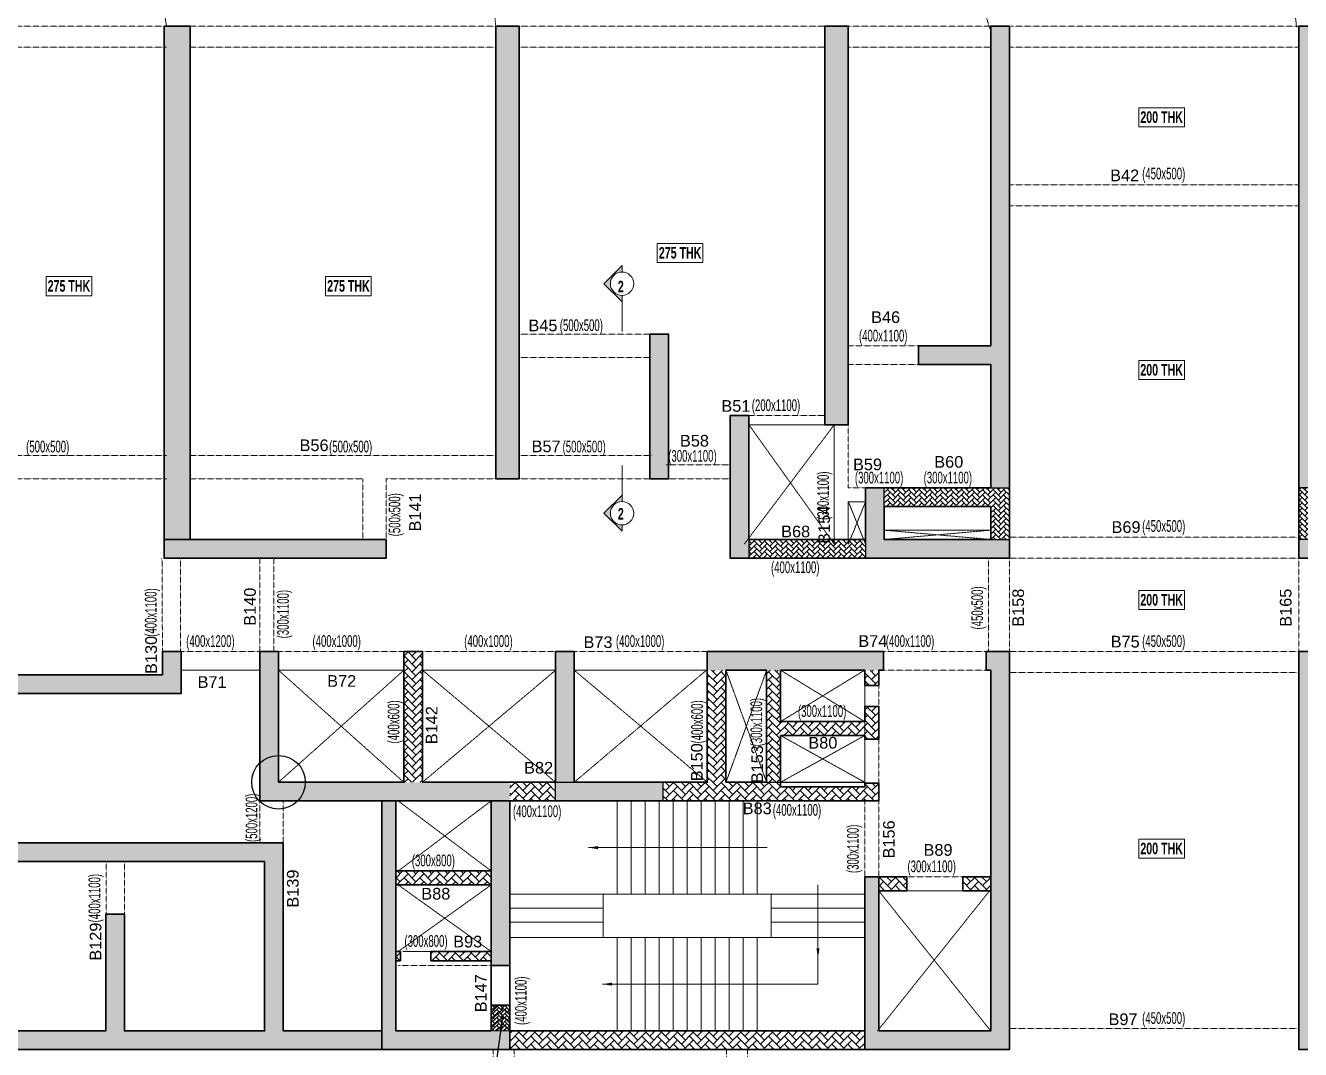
# Model space of a CAD drawing. Header units: millimetres. Extents: x 369 to 70603, y 264 to 64054.
# Drawn here: x 14704 to 42012, y 15065 to 37002 of the extents above; entities that cross this region are included whole.
import ezdxf
from ezdxf.enums import TextEntityAlignment as Align

# ---------------------------------------------------------------- set-up
doc = ezdxf.new("R2010")
doc.units = ezdxf.units.MM
doc.linetypes.add('HIDDEN', pattern=[0.375, 0.25, -0.125])
for name, color, linetype, lineweight in [('A-ANNO-DIMS', 8, 'Continuous', 15), ('A-DETL-MISC', 35, 'Continuous', 15), ('A-FLOR-IDEN', 11, 'Continuous', 9), ('A-HIDD-ABVE', 8, 'HIDDEN', 20), ('G-ANNO-SYMB', 1, 'Continuous', 9), ('S-BEAM', 7, 'Continuous', 18), ('S-BEAM-IDEN', 2, 'Continuous', 9), ('S-COL HATCH', 9, 'Continuous', 0), ('S-COLS', 5, 'Continuous', 35)]:
    doc.layers.add(name, color=color, linetype=linetype, lineweight=lineweight)
for name, color, linetype in [('Beam Nos', 7, 'Continuous'), ('changes', 7, 'Continuous'), ('SECTION LINE', 4, 'Continuous')]:
    doc.layers.add(name, color=color, linetype=linetype)
doc.styles.add('Dim.s & Anno.(Misc.)', font='ARIALN.TTF')
doc.styles.add('SC-BBS1', font='SansSerif')
doc.styles.add('Swis721 LtCn BT', font='swisscl.ttf', dxfattribs={"width": 0.9, "height": 233.355162})
doc.styles.add('Swis721 LtCn BT_B', font='', dxfattribs={"width": 0.9, "height": 246.918336})
doc.styles.get('Swis721 LtCn BT_B').set_extended_font_data('Swis721 LtCn BT', bold=True)
doc.dimstyles.new('A-GFC-100', dxfattribs={"dimscale": 100, "dimtxt": 1.75, "dimasz": 1.5, "dimexe": 1.5, "dimexo": 0, "dimgap": 1, "dimtad": 1, "dimdsep": 46, "dimtxsty": 'Dim.s & Anno.(Misc.)', "dimblk": 'ARCHTICK', "dimcen": 0, "dimdle": 1.5, "dimclrd": 256, "dimclre": 8, "dimclrt": 6, "dimazin": 2, "dimtfac": 1, "dimtix": 1, "dimtmove": 2, "dimatfit": 3, "dimfxl": 1, "dimtolj": 1, "dimlwd": -1, "dimlwe": 9, "dimarcsym": 0})
pattern_1 = [(45, (-31794446.85, 20735559.75), (0, 169.7056275), [360, -120]), (135, (-31794362, 20735644.6), (1e-14, 169.7056275), [360, -120])]
pattern_2 = [(45, (-31794446.854, 20735559.75), (0, 113.13708499), [240, -80]), (135, (-31794390.286, 20735616.32), (9e-15, 113.13708499), [240, -80])]

# ---------------------------------------------------------------- blocks, each defined once
blk = doc.blocks.new('*U9')
blk.add_lwpolyline([(-31.73, 0), (-1.25, 0), (-0.62, 2.5), (0.62, -2.5), (1.25, 0), (28.62, 0)])
blk = doc.blocks.new('_ARCHTICK')
at = {"color": 0, "linetype": 'ByBlock', "const_width": 0.15}
blk.add_lwpolyline([(-0.5, -0.5), (0.5, 0.5)], dxfattribs=at)
blk = doc.blocks.new('A$C0921b736')
at = {"layer": 'S-COL HATCH', "transparency": 33554687}
h = blk.add_hatch(color=256, dxfattribs=at)
h.dxf.hatch_style = 1
h.paths.add_polyline_path([(5425, 11675), (5425, 11275), (10175, 11275), (10175, 11675)])
h.paths.add_polyline_path([(5425, 11675), (5975, 11675), (5975, 22675), (5425, 22675)])
h = blk.add_hatch(color=256, dxfattribs=at)
h.dxf.hatch_style = 1
h.paths.add_polyline_path([(12525, 12975), (13025, 12975), (13025, 22675), (12525, 22675)])
h = blk.add_hatch(color=256, dxfattribs=at)
h.dxf.hatch_style = 1
h.paths.add_polyline_path([(19575, 14135), (20075, 14135), (20075, 22675), (19575, 22675)])
h = blk.add_hatch(color=256, dxfattribs=at)
h.dxf.hatch_style = 1
h.paths.add_polyline_path([(23525, 22675), (23125, 22675), (23125, 15825), (21575, 15825), (21575, 15425), (23125, 15425), (23125, 12785), (23525, 12785)])
h = blk.add_hatch(color=256, dxfattribs=at)
h.dxf.hatch_style = 1
h.paths.add_polyline_path([(29725, 12785), (30125, 12785), (30125, 15425), (31675, 15425), (31675, 15825), (30125, 15825), (30125, 22675), (29725, 22675)])
h = blk.add_hatch(color=256, dxfattribs=at)
h.dxf.hatch_style = 1
h.paths.add_polyline_path([(5785, 8375), (5785, 9275), (5385, 9275), (5385, 8775), (575, 8775), (575, 19875), (0, 19879), (0, 8375)])
h = blk.add_hatch(color=256, dxfattribs=at)
h.dxf.hatch_style = 1
h.paths.add_polyline_path([(15825, 12975), (16225, 12975), (16225, 16075), (15825, 16075)])
h = blk.add_hatch(color=256, dxfattribs=at)
h.dxf.hatch_style = 1
h.paths.add_polyline_path([(17945, 14335), (17545, 14335), (17545, 11275), (17945, 11275), (17945, 11675)])
h = blk.add_hatch(color=256, dxfattribs=at)
h.dxf.hatch_style = 1
h.paths.add_polyline_path([(23525, 11275), (23525, 11675), (23125, 11675), (20845, 11675), (20845, 12385), (20845, 12785), (20445, 12785), (20445, 11675), (20445, 11275)])
at = {"layer": 'S-COL HATCH'}
h = blk.add_hatch(dxfattribs=at)
h.set_pattern_fill('AR-HBONE', color=256, scale=20)
h.set_pattern_definition(pattern_2)
h.paths.add_polyline_path([(23125, 12385), (23125, 11692), (23125, 11692), (23125, 11675), (23525, 11675), (23525, 12785), (20845, 12785), (20845, 12485), (20845, 12385)])
at = {"layer": 'S-COL HATCH', "transparency": 33554687}
h = blk.add_hatch(color=256, dxfattribs=at)
h.dxf.hatch_style = 1
h.paths.add_polyline_path([(32805, 11275), (32805, 11675), (32805, 12785), (32405, 12785), (32405, 12385), (32405, 11675), (30125, 11675), (29725, 11675), (29725, 11275)])
at = {"layer": 'S-COL HATCH'}
h = blk.add_hatch(dxfattribs=at)
h.set_pattern_fill('AR-HBONE', color=256, scale=20)
h.set_pattern_definition(pattern_2)
h.paths.add_polyline_path([(30125, 12385), (30125, 11692), (30125, 11692), (30125, 11675), (29725, 11675), (29725, 12785), (32405, 12785), (32405, 12485), (32405, 12385)])
h = blk.add_hatch(dxfattribs=at)
h.set_pattern_fill('AR-HBONE', color=256, scale=20)
h.set_pattern_definition([(45, (-31966103.18, 21022167.41), (0, 113.13708499), [240, -80]), (135, (-31966046.61, 21022223.98), (9e-15, 113.13708499), [240, -80])])
h.paths.add_polyline_path([(20445, 11275), (20445, 11675), (17945, 11675), (17945, 11275)])
at = {"layer": 'S-COL HATCH', "transparency": 33554687}
h = blk.add_hatch(color=256, dxfattribs=at)
h.dxf.hatch_style = 1
h.paths.add_polyline_path([(12825, 6075), (12825, 6475), (7871, 6475), (7871, 9275), (7471, 9275), (7471, 6075)])
at = {"layer": 'S-COL HATCH'}
h = blk.add_hatch(dxfattribs=at)
h.set_pattern_fill('AR-HBONE', color=256, scale=30)
h.set_pattern_definition(pattern_1)
h.paths.add_polyline_path([(10555, 6475), (10955, 6475), (10955, 9275), (10555, 9275)])
at = {"layer": 'S-COL HATCH', "transparency": 33554687}
h = blk.add_hatch(color=256, dxfattribs=at)
h.dxf.hatch_style = 1
h.paths.add_polyline_path([(13805, 9275), (14205, 9275), (14205, 6475), (13805, 6475)])
h = blk.add_hatch(color=256, dxfattribs=at)
h.dxf.hatch_style = 1
h.paths.add_polyline_path([(17055, 9275), (20825, 9275), (20825, 8875), (17055, 8875)])
h = blk.add_hatch(color=256, dxfattribs=at)
h.dxf.hatch_style = 1
h.paths.add_polyline_path([(20725, 4450), (20425, 4450), (20425, 1150), (20425, 750), (23125, 750), (23525, 750), (23525, 1150), (23525, 1150), (23525, 9275), (23025, 9275), (23025, 8875), (23125, 8875), (23125, 1150), (23125, 1150), (20725, 1150), (20725, 1150)])
h = blk.add_hatch(color=256, dxfattribs=at)
h.dxf.hatch_style = 1
h.paths.add_polyline_path([(32525, 4450), (32825, 4450), (32825, 1150), (32825, 750), (30125, 750), (29725, 750), (29725, 1150), (29725, 1150), (29725, 9275), (30225, 9275), (30225, 8875), (30125, 8875), (30125, 1150), (30125, 1150), (32525, 1150), (32525, 1150)])
at = {"layer": 'S-COL HATCH'}
h = blk.add_hatch(dxfattribs=at)
h.set_pattern_fill('AR-HBONE', color=256, scale=30)
h.set_pattern_definition(pattern_1)
h.paths.add_polyline_path([(18325, 8875), (18625, 8875), (18625, 7775), (20425, 7775), (20425, 8100), (20725, 8100), (20725, 7398), (20425, 7398), (20425, 7475), (18625, 7475), (18625, 6375), (20425, 6375), (20425, 6453), (20725, 6453), (20725, 6075), (16105, 6075), (16105, 6475), (18325, 6475)])
h = blk.add_hatch(dxfattribs=at)
h.set_pattern_fill('AR-HBONE', color=256, scale=30)
h.set_pattern_definition(pattern_1)
h.paths.add_polyline_path([(17055, 6475), (17455, 6475), (17455, 8875), (17055, 8875)])
h = blk.add_hatch(dxfattribs=at)
h.set_pattern_fill('AR-HBONE', color=256, scale=30)
h.set_pattern_definition(pattern_1)
h.paths.add_polyline_path([(20425, 8875), (20725, 8875), (20725, 8550), (20425, 8550)])
h = blk.add_hatch(dxfattribs=at)
h.set_pattern_fill('AR-HBONE', color=256, scale=30)
h.set_pattern_definition(pattern_1)
h.paths.add_polyline_path([(13805, 6475), (12825, 6475), (12825, 6075), (13805, 6075)])
at = {"layer": 'S-COL HATCH', "transparency": 33554687}
h = blk.add_hatch(color=256, dxfattribs=at)
h.dxf.hatch_style = 1
h.paths.add_polyline_path([(13805, 6475), (16105, 6475), (16105, 6075), (13805, 6075)])
h = blk.add_hatch(color=256, dxfattribs=at)
h.dxf.hatch_style = 1
h.paths.add_polyline_path([(10385, 6075), (10085, 6075), (10085, 750), (10385, 750), (12825, 750), (12825, 1150), (10385, 1150), (10385, 2850), (10385, 2850), (10385, 2850)])
h = blk.add_hatch(color=256, dxfattribs=at)
h.dxf.hatch_style = 1
h.paths.add_polyline_path([(12825, 6075), (12425, 6075), (12425, 6075), (12425, 4575), (12425, 4575), (12425, 4275), (12425, 2550), (12825, 2550)])
h = blk.add_hatch(color=256, dxfattribs=at)
h.dxf.hatch_style = 1
h.paths.add_polyline_path([(7571, 4775), (7571, 1150), (4571, 1150), (4571, 3648), (4171, 3648), (4171, 1150), (1200, 1150), (1200, 750), (10085, 750), (10085, 1150), (7971, 1150), (7971, 5175), (0, 5175), (0, 1675), (575, 1675), (575, 4775)])
at = {"layer": 'S-COL HATCH'}
h = blk.add_hatch(dxfattribs=at)
h.set_pattern_fill('AR-HBONE', color=256, scale=30)
h.set_pattern_definition(pattern_1)
h.paths.add_polyline_path([(12425, 4575), (10385, 4575), (10385, 4275), (12425, 4275)])
h = blk.add_hatch(dxfattribs=at)
h.set_pattern_fill('AR-HBONE', color=256, scale=30)
h.set_pattern_definition([(45, (-31794446.85, 20683630.75), (0, 169.7056275), [360, -120]), (135, (-31794362, 20683715.6), (1e-14, 169.7056275), [360, -120])])
h.paths.add_polyline_path([(21325, 4150), (21325, 4450), (20725, 4450), (20725, 4150)])
h.paths.add_polyline_path([(23125, 4150), (23125, 4450), (22525, 4450), (22525, 4150)])
h = blk.add_hatch(dxfattribs=at)
h.set_pattern_fill('AR-HBONE', color=256, scale=30)
h.set_pattern_definition(pattern_1)
h.paths.add_polyline_path([(10485, 2850), (10385, 2850), (10385, 2650), (10485, 2650)])
h = blk.add_hatch(dxfattribs=at)
h.set_pattern_fill('AR-HBONE', color=256, scale=30)
h.set_pattern_definition(pattern_1)
h.paths.add_polyline_path([(11135, 2850), (11135, 2650), (12425, 2650), (12425, 2850)])
h = blk.add_hatch(dxfattribs=at)
h.set_pattern_fill('AR-HBONE', color=256, scale=30)
h.set_pattern_definition(pattern_1)
h.paths.add_polyline_path([(12825, 1700), (12425, 1700), (12425, 1150), (12825, 1150)])
h = blk.add_hatch(dxfattribs=at)
h.set_pattern_fill('AR-HBONE', color=256, scale=30)
h.set_pattern_definition(pattern_1)
h.paths.add_polyline_path([(12825, 1150), (20425, 1150), (20425, 750), (12825, 750)])
at = {"layer": 'changes'}
for p, q in [((20845, 12385), (20845, 12785)), ((23125, 12785), (23525, 12785)), ((30125, 12785), (29725, 12785)), ((17945, 11675), (17945, 11275)), ((20445, 11675), (20445, 11275)), ((23125, 11675), (23525, 11675)), ((30125, 11675), (29725, 11675))]:
    blk.add_line(p, q, dxfattribs=at)
blk.add_lwpolyline([(13805, 6475), (16105, 6475), (16105, 6075), (13805, 6075)], close=True, dxfattribs=at)
at = {"layer": 'S-COLS'}
for p, q in [((20425, 4450), (20425, 1150)), ((20725, 4450), (20725, 1150)), ((12425, 2550), (12825, 2550)), ((12425, 1700), (12825, 1700)), ((20425, 1150), (20425, 750))]:
    blk.add_line(p, q, dxfattribs=at)
for points in [[(5425, 11675), (5425, 22675), (5975, 22675), (5975, 11675), (5425, 11675)], [(23525, 11275), (23525, 22675), (23125, 22675), (23125, 15825), (21575, 15825), (21575, 15425), (23125, 15425), (23125, 12785), (20445, 12785), (20445, 11675), (17945, 11675), (17945, 14335), (17545, 14335), (17545, 11275), (23525, 11275)], [(29725, 11275), (29725, 22675), (30125, 22675), (30125, 15825), (31675, 15825), (31675, 15425), (30125, 15425), (30125, 12785), (32805, 12785), (32805, 11675), (35305, 11675), (35305, 14335), (35705, 14335), (35705, 11275), (29725, 11275)], [(17055, 9275), (20825, 9275), (20825, 8875), (20725, 8875), (20725, 8550), (20425, 8550), (20425, 8875), (19525, 8875), (18625, 8875), (18625, 7775), (20425, 7775), (20425, 8100), (20725, 8100), (20725, 7398), (20425, 7398), (20425, 7475), (18625, 7475), (18625, 6375), (19525, 6375), (20425, 6375), (20425, 6453), (20725, 6453), (20725, 6075), (18625, 6075), (18625, 6075), (7471, 6075), (7471, 9275), (7871, 9275), (7871, 6475), (10555, 6475), (10555, 9275)], [(10555, 9275), (10955, 9275)], [(10955, 9275), (10955, 6475), (13805, 6475), (13805, 9275)], [(13805, 9275), (14205, 9275)], [(14205, 9275), (14205, 6475), (17055, 6475), (17055, 9275)], [(23525, 1150), (23525, 9275), (23025, 9275), (23025, 8875), (23125, 8875), (23125, 1150), (20725, 1150)], [(29725, 1150), (29725, 9275), (30225, 9275), (30225, 8875), (30125, 8875), (30125, 1150), (32525, 1150)], [(10085, 6075), (10085, 750), (10385, 750)], [(10385, 1150), (10385, 6075)], [(12425, 6075), (12425, 1150)], [(12425, 750), (12825, 750), (12825, 6075)], [(0, 5175), (0, 1675), (575, 1675), (575, 4775), (7571, 4775), (7571, 1150), (4571, 1150), (4571, 3648), (4171, 3648), (4171, 1150), (1200, 1150), (1200, 750), (10085, 750)], [(10085, 1150), (7971, 1150), (7971, 5175), (25, 5175)], [(20725, 4150), (21325, 4150), (21325, 4450), (20425, 4450)], [(23125, 4150), (22525, 4150), (22525, 4450), (23125, 4450)], [(10485, 2850), (10385, 2850)], [(10485, 2650), (10485, 2850)], [(11135, 2850), (11135, 2650)], [(12425, 2850), (11135, 2850)], [(10385, 2650), (10485, 2650)], [(11135, 2650), (12425, 2650)], [(12425, 1150), (10385, 1150)], [(20425, 1150), (12825, 1150), (12825, 750), (23125, 750)], [(23125, 750), (23125, 750), (23525, 750), (23525, 1150)], [(30125, 750), (30125, 750), (29725, 750), (29725, 1150)], [(10385, 750), (12425, 750)]]:
    blk.add_lwpolyline(points, dxfattribs=at)
at = {"layer": 'S-COLS', "elevation": 0}
for points in [[(12525, 12975), (13025, 12975), (13025, 22675), (12525, 22675)], [(15825, 16075), (16225, 16075), (16225, 12975), (15825, 12975)], [(10175, 11675), (5425, 11675), (5425, 11275), (10175, 11275)]]:
    blk.add_lwpolyline(points, close=True, dxfattribs=at)
at = {"layer": 'S-COLS'}
for points in [[(19575, 14135), (20075, 14135), (20075, 22675), (19575, 22675)], [(0, 8379), (5785, 8375), (5785, 9275), (5385, 9275), (5385, 8775), (575, 8775), (575, 19875), (0, 19879)], [(23125, 12385), (20845, 12385), (20845, 11675), (23125, 11675)], [(17455, 6475), (18325, 6475), (18325, 8875), (17455, 8875)], [(12425, 4575), (10385, 4575), (10385, 4275), (12425, 4275)]]:
    blk.add_lwpolyline(points, close=True, dxfattribs=at)
blk = doc.blocks.new('Detail View - M_Section Head - Structural Type 1-785420-STILT FLOOR FRAMING PLAN')
at = {"layer": 'G-ANNO-SYMB'}
h = blk.add_hatch(color=9, dxfattribs=at)
edge = h.paths.add_edge_path(flags=0)
edge.add_line((-8.5, 0), (-9.86, 0))
edge.add_line((-9.86, 0), (-5.99, 3.87))
edge.add_line((-5.99, 3.87), (-2.12, 0))
edge.add_line((-2.12, 0), (-3.5, 0))
edge.add_arc((-6, 0), 2.5, 360, 540)
for p, q in [((-5.99, 3.87), (-9.86, 0)), ((-5.99, 3.87), (-2.12, 0)), ((-8.5, 0), (-9.86, 0)), ((-3.5, 0), (-2.12, 0))]:
    blk.add_line(p, q, dxfattribs=at)
at = {"layer": 'G-ANNO-SYMB', "color": 5}
for p, q in [((-5.99, 3.87), (-9.86, 0)), ((-2.12, 0), (-5.99, 3.87)), ((-9.86, 0), (-8.5, 0)), ((-3.5, 0), (4.24, 0)), ((-3.5, 0), (-2.12, 0))]:
    blk.add_line(p, q, dxfattribs=at)
at = {"layer": 'G-ANNO-SYMB'}
blk.add_arc((-6, 0), 2.5, 360, 180, dxfattribs=at)
at = {"layer": 'G-ANNO-SYMB', "color": 5}
for start, end in [(360, 180), (180, 360)]:
    blk.add_arc((-6, 0), 2.5, start, end, dxfattribs=at)
blk = doc.blocks.new('A$C40398dd4')
at = {"layer": 'A-ANNO-DIMS', "ltscale": 500, "elevation": 0}
blk.add_lwpolyline([(5810, 1000), (6600, 1000), (6600, 1565)], dxfattribs=at)
at = {"layer": 'A-DETL-MISC'}
for p, q in [((2300, 4925), (2300, 2925)), ((2600, 4925), (2600, 2925)), ((2900, 4925), (2900, 2925)), ((3200, 4925), (3200, 2925)), ((3500, 4925), (3500, 2925)), ((3800, 4925), (3800, 2925)), ((4100, 4925), (4100, 2925)), ((4400, 4925), (4400, 2925)), ((4700, 4925), (4700, 2925)), ((5000, 4925), (5000, 2925)), ((5300, 4925), (5300, 2925)), ((2300, 0), (2300, 2000)), ((2600, 0), (2600, 2000)), ((2900, 0), (2900, 2000)), ((3200, 0), (3200, 2000)), ((3500, 0), (3500, 2000)), ((3800, 0), (3800, 2000)), ((4100, 0), (4100, 2000)), ((4400, 0), (4400, 2000)), ((4700, 0), (4700, 2000)), ((5000, 0), (5000, 2000)), ((5300, 0), (5300, 2000))]:
    blk.add_line(p, q, dxfattribs=at)
for points in [[(2000, 2925), (0, 2925)], [(5600, 2925), (7600, 2925)], [(2000, 2625), (0, 2625)], [(5600, 2625), (7600, 2625)], [(2000, 2325), (0, 2325)], [(5600, 2325), (7600, 2325)]]:
    blk.add_lwpolyline(points, dxfattribs=at)
blk.add_lwpolyline([(5600, 2925), (5600, 2000), (2000, 2000), (2000, 2925)], close=True, dxfattribs=at)
at = {"layer": 'A-DETL-MISC', "elevation": 0}
for points in [[(2000, 2000), (0, 2000)], [(5600, 2000), (7600, 2000)]]:
    blk.add_lwpolyline(points, dxfattribs=at)
at = {"layer": 'A-ANNO-DIMS', "ltscale": 500}
for points in [[(1688, 3925), (5510, 3925)], [(6600, 1565), (6600, 3126)], [(1988, 1000), (5810, 1000)]]:
    blk.add_leader(points, dimstyle='A-GFC-100', override={"dimasz": 2, "dimtad": 0, "dimfxl": 0.18, "dimarcsym": 1}, dxfattribs=at)

msp = doc.modelspace()

# ---------------------------------------------------------------- hatches: boundary and pattern name
at = {"layer": 'S-COL HATCH'}
h = msp.add_hatch(dxfattribs=at)
h.set_pattern_fill('AR-HBONE', color=256, scale=15)
h.set_pattern_definition([(45, (-31782194.375, 20697945.89), (0, 84.85281374), [180, -60]), (135, (-31782151.95, 20697988.316), (7e-15, 84.85281374), [180, -60])])
h.paths.add_polyline_path([(25077.5, 16015.2), (24677.5, 16015.2), (24677.5, 15465.1), (25077.5, 15465.1)])

# ---------------------------------------------------------------- linework, layer by layer
at = {"layer": 'A-FLOR-IDEN', "color": 8, "flags": 128}
for points in [[(39526.7, 35241), (39526.7, 34829.1), (38549.2, 34829.1), (38549.2, 35241)], [(28235.9, 32334), (28235.9, 31922.2), (29213.4, 31922.2), (29213.4, 32334)], [(15145.9, 31624), (15145.9, 31212.2), (16123.4, 31212.2), (16123.4, 31624)], [(21132.9, 31624), (21132.9, 31212.2), (22110.4, 31212.2), (22110.4, 31624)], [(39526.7, 29826.7), (39526.7, 29414.8), (38549.2, 29414.8), (38549.2, 29826.7)], [(39526.7, 24900.9), (39526.7, 24489), (38549.2, 24489), (38549.2, 24900.9)], [(39526.7, 19573.5), (39526.7, 19161.6), (38549.2, 19161.6), (38549.2, 19573.5)]]:
    msp.add_lwpolyline(points, close=True, dxfattribs=at)
at = {"layer": 'A-HIDD-ABVE', "linetype": 'HIDDEN'}
for p, q in [((30097.5, 25890.3), (32027.5, 28450.3)), ((30197.5, 28450.3), (32027.5, 25890.3)), ((32327.5, 26800.3), (32697.5, 25890.3)), ((32327.5, 25890.3), (32697.5, 26800.3)), ((33097.5, 26190.5), (35377.5, 25990.3)), ((33097.5, 25990.3), (35377.5, 26190.5)), ((20123.1, 23190.3), (22807.5, 20790.3)), ((20123.1, 20790.3), (22807.5, 23190.3)), ((23207.5, 23190.3), (26057.5, 20790.3)), ((23207.5, 20790.3), (26057.5, 23190.3)), ((26457.5, 23190.3), (29307.5, 20790.3)), ((26457.5, 20790.3), (29287.5, 23190.3)), ((29707.5, 23190.3), (30577.5, 20790.3)), ((29707.5, 20790.3), (30577.5, 23190.3)), ((30877.5, 23190.3), (32677.5, 22090.3)), ((30877.5, 22090.3), (32677.5, 23190.3)), ((30877.5, 20790.3), (32677.5, 21790.3)), ((30877.5, 21790.3), (32677.5, 20790.3)), ((22687.5, 20390.3), (24677.5, 18890.3)), ((22687.5, 18890.3), (24677.5, 20390.3)), ((22687.5, 18590.3), (24677.5, 17165.1)), ((22687.5, 17165.1), (24677.5, 18590.3)), ((35353.4, 18465.1), (32953.4, 15465.1)), ((32977.5, 18465.1), (35377.5, 15465.1))]:
    msp.add_line(p, q, dxfattribs=at)
at = {"layer": 'Beam Nos'}
msp.add_circle((20123.1, 20790.3), 573.1, dxfattribs=at)
at = {"layer": 'S-BEAM', "linetype": 'HIDDEN'}
for p, q in [((17727.5, 36990.3), (16523.3, 43140.3, 0)), ((24222.4, 43140.3, 0), (24778.5, 36967.9, 0)), ((33438.2, 43140.3, 0), (35362.5, 36923.8)), ((41929.1, 36961.9), (41221.8, 43140.3, 0)), ((12827.5, 36990.3), (17727.5, 36990.3)), ((18227.5, 36990.3), (24777.5, 36990.3, 0)), ((31827.5, 36990.3), (25277.5, 36990.3, 0)), ((32327.5, 36990.3), (35350.3, 36990.3)), ((41977.5, 36990.3), (35804.7, 36990.3)), ((12827.5, 36540.3), (17727.5, 36540.3)), ((18227.5, 36540.3), (24777.5, 36540.3)), ((31827.5, 36540.3), (25277.5, 36540.3)), ((32327.5, 36540.3), (35377.5, 36540.3)), ((41977.5, 36540.3, 0), (35777.5, 36540.3)), ((41977.5, 33590.3), (35777.5, 33590.3)), ((41977.5, 33140.3), (35777.5, 33140.3)), ((28077.5, 30390.3, 0), (25277.5, 30390.3, 0)), ((33827.5, 30140.3), (32327.5, 30140.3)), ((28077.5, 29890.3, 0), (25277.5, 29890.3, 0)), ((33827.5, 29740.3), (32327.5, 29740.3)), ((30197.5, 28650.3), (31827.5, 28650.3)), ((32327.5, 28450.3), (32327.5, 27100.3)), ((17727.5, 27790.3), (12827.5, 27790.3)), ((18227.5, 27790.3), (24777.5, 27790.3)), ((25277.5, 27790.3, 0), (28127.5, 27790.3, 0)), ((28427.5, 27590.3), (29797.5, 27590.3)), ((17727.5, 27290.3), (12827.5, 27290.3)), ((18227.5, 27290.3), (21927.5, 27290.3)), ((21927.5, 25990.4, 0), (21927.5, 27290.3, 0)), ((22427.5, 27290.3), (29797.5, 27290.3)), ((22427.5, 25990.4, 0), (22427.5, 27290.3, 0)), ((32327.5, 27100.3), (32697.5, 27100.3)), ((35777.5, 26040.3), (41977.5, 26040.3)), ((17627.5, 25590.3, 0), (17637.5, 23590.3)), ((18027.5, 25590.3), (18027.5, 23590.3)), ((19723.1, 23590.3), (19723.1, 25590.3, 0)), ((20023.1, 23590.3), (20023.1, 25590.3, 0)), ((35327.5, 25590.3), (35327.5, 23590.3)), ((35777.5, 25590.3), (35777.5, 23590.3)), ((35777.5, 25590.3), (41977.5, 25590.3)), ((41977.5, 25590.3), (41977.5, 23590.3)), ((18027.5, 23590.3), (19723.1, 23590.3)), ((20123.1, 23590.3), (22807.5, 23590.3)), ((23207.5, 23590.3), (26057.5, 23590.3)), ((26457.5, 23590.3), (29307.5, 23590.3)), ((33077.5, 23590.3), (35277.5, 23590.3)), ((35777.5, 23590.3), (41977.5, 23590.3)), ((32977.5, 20767.8), (32977.5, 23190.3)), ((33077.5, 23190.3), (35277.5, 23190.3)), ((35777.5, 23140.3), (41977.5, 23140.3)), ((19723.1, 20390.3), (19723.1, 19490.3)), ((20223.1, 20390.3), (20223.1, 19490.3)), ((32677.5, 18765.1), (32677.5, 20390.3)), ((32977.5, 18765.1), (32977.5, 20390.3)), ((16430.9, 17962.9), (16430.9, 19090.3)), ((16823.2, 17962.9), (16823.2, 19090.3)), ((33577.5, 18765.1), (34777.5, 18765.1)), ((22687.5, 16865.1), (24677.5, 16865.1)), ((35777.5, 15515.1), (41977.5, 15515.1)), ((24718.4, 15065.1), (24718.4, 10365.1)), ((25168.4, 15065.1), (25168.4, 10365.1)), ((29718.4, 15065.1), (29718.4, 10365.1)), ((30168.4, 15065.1), (30168.4, 10365.1))]:
    msp.add_line(p, q, dxfattribs=at)
at = {"layer": 'S-BEAM'}
for p, q in [((30197.5, 28450.3), (31827.5, 28450.3)), ((32027.5, 28450.3), (32027.5, 25890.3)), ((32327.5, 26800.3), (32327.5, 25890.3)), ((32327.5, 26800.3), (32697.5, 26800.3)), ((18027.5, 23190.3), (19723.1, 23190.3)), ((20123.1, 23190.3), (22807.5, 23190.3)), ((23207.5, 23190.3), (26057.5, 23190.3)), ((26457.5, 23190.3), (29307.5, 23190.3)), ((32677.5, 20767.8), (32677.5, 23190.3)), ((33577.5, 18465.1), (34777.5, 18465.1)), ((22787.5, 17165.1), (23437.5, 17165.1))]:
    msp.add_line(p, q, dxfattribs=at)
at = {"layer": 'S-BEAM', "elevation": 0}
msp.add_lwpolyline([(35377.5, 25990.3), (33097.5, 25990.3), (33097.5, 26190.5), (35377.5, 26190.5)], close=True, dxfattribs=at)
at = {"layer": 'S-COL HATCH'}
msp.add_line((24677.5, 16015.2), (25077.5, 16015.2), dxfattribs=at)
at = {"layer": 'S-COL HATCH', "elevation": 0}
msp.add_lwpolyline([(25077.5, 15465.1), (24677.5, 15465.1), (24677.5, 16015.2), (25077.5, 16015.2)], close=True, dxfattribs=at)
at = {"layer": 'SECTION LINE'}
msp.add_line((30577.5, 20790.3), (32677.5, 20790.3), dxfattribs=at)

# ---------------------------------------------------------------- block references
at = {"xscale": -100, "yscale": 100, "zscale": 100, "rotation": 82.03946666592795}
msp.add_blockref('*U9', (24478.8, 12615.1), dxfattribs=at)
at = {"layer": 'changes'}
msp.add_blockref('A$C0921b736', (12252.5, 14315.1), dxfattribs=at)
msp.add_blockref('A$C0921b736', (12252.5, 14315.1), dxfattribs=at)
at = {"layer": 'G-ANNO-SYMB', "extrusion": (0, 0, -1), "yscale": 99.99999999999991, "zscale": 99.99999999999991, "rotation": 270}
for p, xscale in [((-27480.8, 30870.8), 99.99999999999991), ((-27480.8, 27152.9), -99.99999999999991)]:
    msp.add_blockref('Detail View - M_Section Head - Structural Type 1-785420-STILT FLOOR FRAMING PLAN', p, dxfattribs=dict(at, xscale=xscale))
at = {"layer": 'S-BEAM-IDEN'}
msp.add_blockref('A$C40398dd4', (25077.5, 15465.1), dxfattribs=at)

# ---------------------------------------------------------------- texts
at = {"layer": 'A-FLOR-IDEN', "color": 1, "char_height": 246.92, "width": 1155, "attachment_point": 2, "line_spacing_factor": 0.964267, "style": 'Swis721 LtCn BT_B'}
for s, insert in [('200 THK', (39037.9, 35162.9)), ('275 THK', (28724.6, 32256)), ('275 THK', (15634.6, 31546)), ('275 THK', (21621.6, 31546)), ('200 THK', (39037.9, 29748.6)), ('200 THK', (39037.9, 24822.8)), ('200 THK', (39037.9, 19495.4))]:
    msp.add_mtext(s, dxfattribs=dict(at, insert=insert))
at = {"layer": 'Beam Nos', "color": 3, "style": 'SC-BBS1'}
for s, p in [('B42', (38246.2, 33591.1)), ('B46', (33126.3, 30554.1)), ('B45', (25787.3, 30376.6)), ('B51', (29918.8, 28651)), ('B56', (20885.3, 27809.4)), ('B58', (29032, 27906.3)), ('B57', (25854.7, 27786.2, 0)), ('B59', (32738, 27398.4)), ('B60', (34478.5, 27453.5)), ('B68', (31199.1, 25962)), ('B69', (38275.6, 26057)), ('B73', (26966.3, 23591.1)), ('B74', (32852.9, 23615.3)), ('B75', (38257.3, 23602)), ('B71', (18701.8, 22737.7)), ('B72', (21476.8, 22760.2)), ('B80', (31781.3, 21436.2)), ('B82', (25694.5, 20900.9)), ('B83', (30376, 20030.8)), ('B89', (34248.7, 19140)), ('B88', (23492.3, 18202.3)), ('B93', (24175.2, 17176.5, 0)), ('B97', (38211, 15513.1, 0))]:
    msp.add_text(s, height=250, dxfattribs=at).set_placement(p, align=Align.BOTTOM_CENTER)
for s, p in [('B141', (23246.6, 26570.7)), ('B154', (32008.1, 26305.8, 0)), ('B140', (19711.3, 24549.9)), ('B158', (36165.4, 24529, 0)), ('B165', (41894.6, 24528.8, 0)), ('B130', (17594, 23518.2, 0)), ('B142', (23603, 22013)), ('B150', (29282, 21217.7)), ('B153', (30574.6, 21175.9, 0)), ('B156', (33395.5, 19565.8, 0)), ('B139', (20629.1, 18512.2)), ('B129', (16404.5, 17375.8, 0)), ('B147', (24656.1, 16269.4, 0))]:
    msp.add_text(s, height=250, rotation=90, dxfattribs=at).set_placement(p, align=Align.BOTTOM_CENTER)
at = {"layer": 'G-ANNO-SYMB', "color": 5, "char_height": 246.9, "width": 330, "attachment_point": 8, "line_spacing_factor": 0.964267, "style": 'Swis721 LtCn BT_B'}
for insert in [(27454.2, 31285.8), (27454.2, 26417)]:
    msp.add_mtext('2', dxfattribs=dict(at, insert=insert))
at = {"layer": 'S-BEAM-IDEN', "style": 'Swis721 LtCn BT', "width": 0.8}
for s, p in [('(450x500)', (38621.3, 33705.3)), ('(450x500)', (38621.3, 26155.3)), ('(400x1100)', (30672.3, 25271.3, 0))]:
    msp.add_text(s, height=250, dxfattribs=at).set_placement(p)
for s, rotation, p in [('(500x500)', 360, (26147.9, 30457)), ('(400x1100)', 360, (32556.4, 30232.5, 0)), ('(200x1100)', 360, (30260.3, 28742.5, 0)), ('(500x500)', 360, (14718.3, 27857)), ('(500x500)', 360, (21206.8, 27857)), ('(500x500)', 360, (26208.2, 27857)), ('(300x1100)', 360, (28471, 27657)), ('(300x1100)', 90, (31912.1, 26410, 0)), ('(300x1100)', 360, (32468.4, 27192.5, 0)), ('(300x1100)', 360, (33940.6, 27192.5, 0)), ('(500x500)', 90, (22732.7, 26059)), ('(400x1100)', 90, (17511.9, 23908.3)), ('(300x1100)', 90, (20344.2, 23872.9)), ('(450x500)', 90, (35212.1, 24063.1)), ('(400x1200)', 360, (18146.5, 23689.7)), ('(400x1000)', 360, (20850.9, 23689.7)), ('(400x1000)', 360, (24100.9, 23689.7)), ('(400x1000)', 360, (27350.9, 23689.7)), ('(400x1100)', 360, (33130.9, 23689.7)), ('(450x500)', 360, (38621.3, 23689.7)), ('(400x600)', 90, (22712.1, 21621.8)), ('(400x600)', 90, (29212.1, 21621.8)), ('(300x1100)', 90, (30482.1, 21559.1)), ('(300x1100)', 360, (31248.5, 22190.5)), ('(500x1200)', 90, (19669.9, 19510, 0)), ('(400x1100)', 360, (25143.8, 20044.4)), ('(400x1100)', 360, (30709.8, 20073.2)), ('(300x1100)', 90, (32550.6, 18845.5, 0)), ('(300x800)', 360, (22978.6, 18989.8)), ('(300x1100)', 360, (33594.6, 18864.5)), ('(400x1100)', 90, (16305.4, 17788.4)), ('(300x800)', 360, (22820.6, 17264.5)), ('(400x1100)', 90, (25438.6, 15591.2)), ('(450x500)', 360, (38621.3, 15614.5))]:
    msp.add_text(s, height=250, rotation=rotation, dxfattribs=at).set_placement(p)

doc.saveas('drawing.dxf')
